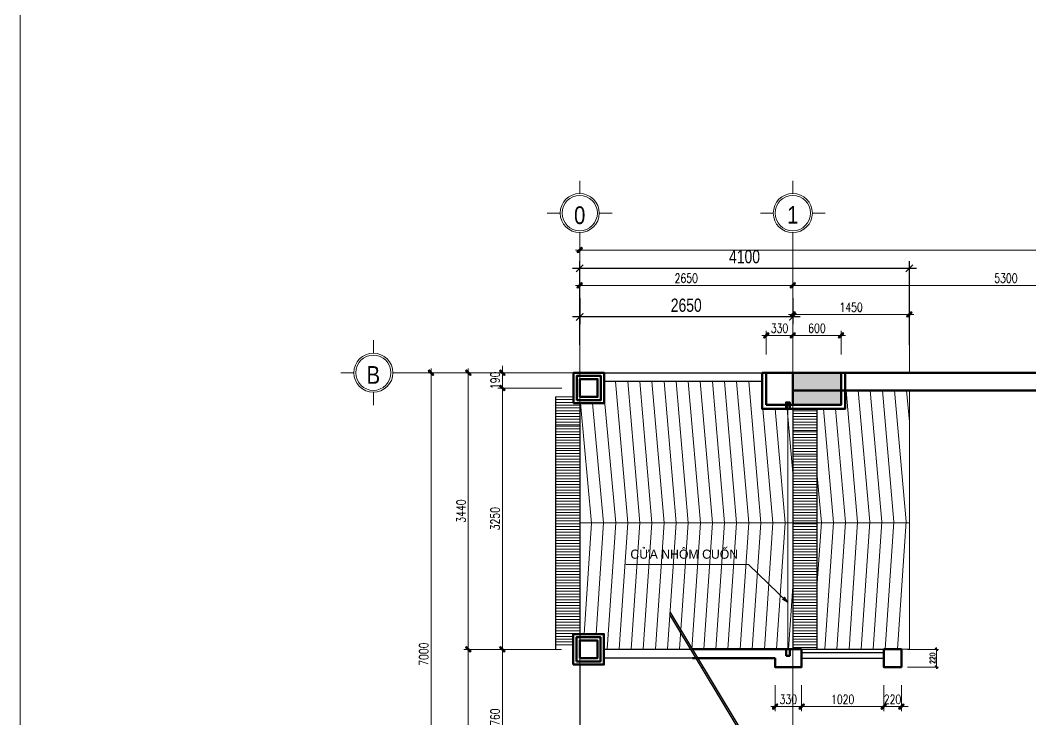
# Model space of a CAD drawing. Extents: x -165145 to 691808, y -202842 to 311040.
# Drawn here: x 539440 to 552006, y 43712 to 52413 of the extents above; entities that cross this region are included whole.
import ezdxf
from ezdxf.enums import TextEntityAlignment as Align

# ---------------------------------------------------------------- set-up
doc = ezdxf.new("R2010")
doc.units = 0
doc.header["$LTSCALE"] = 10
doc.header["$MEASUREMENT"] = 0
doc.linetypes.add('HIDDEN', pattern=[2.3807, 1.587, -0.7937])
doc.linetypes.add('TIM', pattern=[26.01, 10, -3, 0.01, -3, 10])
doc.layers.get('0').update_dxf_attribs({"linetype": 'CONTINUOUS'})
doc.layers.get('Defpoints').update_dxf_attribs({"color": 5, "linetype": 'CONTINUOUS'})
for name, color, linetype, lineweight in [('ARROWS', 1, 'CONTINUOUS', 0), ('DIM', 8, 'CONTINUOUS', 13), ('GE_KC_DIM', 1, 'CONTINUOUS', 20), ('GE_KC_NETKHUAT', 9, 'HIDDEN', 20), ('KHUNG', 9, 'CONTINUOUS', 13), ('netchia', 2, 'CONTINUOUS', 20), ('NOITHAT', 35, 'CONTINUOUS', 9), ('TEXT', 4, 'CONTINUOUS', 20), ('THAY', 147, 'CONTINUOUS', 25), ('TRUC', 251, 'TIM', 5), ('wall', 7, 'CONTINUOUS', 50)]:
    doc.layers.add(name, color=color, linetype=linetype, lineweight=lineweight)
doc.styles.add('GE_KC-Arial', font='arial.ttf', dxfattribs={"width": 0.75})
doc.styles.add('ROMANS', font='romans', dxfattribs={"width": 0.75, "bigfont": 'vns'})
doc.styles.add('STYLE1', font='')
doc.styles.add('VNARIALH', font='', dxfattribs={"width": 0.75})
doc.styles.add('VnArialNarrowH', font='')
doc.styles.get('STYLE1').set_extended_font_data('.VnAvantH')
doc.styles.get('VNARIALH').set_extended_font_data('.VnArialH')
doc.styles.get('VnArialNarrowH').set_extended_font_data('.VnArial NarrowH')
doc.dimstyles.new('fit 0.5', dxfattribs={"dimscale": 0.25, "dimtxt": 250, "dimasz": 75, "dimexe": 100, "dimexo": 300, "dimgap": 0.03, "dimtad": 0, "dimdec": 0, "dimdsep": 46, "dimtxsty": 'ROMANS', "dimblk": 'alex', "dimcen": 150, "dimclrd": 8, "dimclre": 8, "dimclrt": 7, "dimaunit": 1, "dimadec": 0, "dimazin": 0, "dimtfac": 0.072, "dimtdec": 0, "dimtix": 1, "dimtmove": 2, "dimatfit": 3, "dimldrblk": 'a-01', "dimfxl": 100, "dimtvp": 0.8, "dimtolj": 1, "dimarcsym": 0})
doc.dimstyles.new('fit0.75', dxfattribs={"dimscale": 0.5625, "dimtxt": 200, "dimasz": 75, "dimexe": 100, "dimexo": 400, "dimgap": 0.03, "dimtad": 0, "dimdec": 0, "dimdsep": 46, "dimtxsty": 'ROMANS', "dimblk": 'alex', "dimcen": 150, "dimclrd": 8, "dimclre": 8, "dimclrt": 7, "dimaunit": 1, "dimadec": 0, "dimazin": 0, "dimtfac": 0.072, "dimtdec": 0, "dimtix": 1, "dimtmove": 2, "dimatfit": 3, "dimldrblk": 'a-01', "dimfxl": 100, "dimtvp": 0.8, "dimtolj": 1, "dimarcsym": 0})
doc.dimstyles.new('GE_KC_DIM75', dxfattribs={"dimscale": 75, "dimtxt": 2.2, "dimasz": 1.2, "dimexe": 1.2, "dimexo": 0, "dimgap": 0.8, "dimtad": 1, "dimdec": 0, "dimzin": 1, "dimdsep": 46, "dimtxsty": 'GE_KC-Arial', "dimblk": 'ARCHTICK', "dimcen": 1.2, "dimdle": 1.2, "dimclrd": 1, "dimclre": 1, "dimclrt": 4, "dimadec": 0, "dimazin": 0, "dimtfac": 1, "dimtdec": 0, "dimtix": 1, "dimtmove": 2, "dimatfit": 3, "dimfxl": 0.15, "dimtvp": 0.833333, "dimtolj": 1, "dimtzin": 0, "dimarcsym": 0})

# ---------------------------------------------------------------- blocks, each defined once
blk = doc.blocks.new('tentruc')
at = {"layer": 'DIM'}
for p, q in [((0, 311), (0, 516)), ((-516, 0), (-311, 0)), ((-516, 0), (-311, 0)), ((311, 0), (516, 0)), ((311, 0), (516, 0)), ((0, -516), (0, -311))]:
    blk.add_line(p, q, dxfattribs=at)
at = {"layer": 'DIM', "ltscale": 0.5}
blk.add_circle((0, 0), 311, dxfattribs=at)
at = {"layer": 'DIM'}
blk.add_circle((0, 0), 281, dxfattribs=at)
at = {"layer": 'DIM', "color": 7, "linetype": 'ByBlock', "ltscale": 0.5, "style": 'VNARIALH', "width": 1.1}
blk.add_attdef('A', text='', height=281, dxfattribs=at).set_placement((0, -107), align=Align.CENTER)
blk = doc.blocks.new('alex')
at = {"layer": 'ARROWS'}
h = blk.add_hatch(color=1, dxfattribs=at)
edge = h.paths.add_edge_path()
edge.add_line((0.4, 0.74), (-0.74, -0.4))
edge.add_ellipse((-0.57, -0.57), major_axis=(0.17, 0.17), ratio=1, start_angle=90, end_angle=270)
edge.add_line((-0.4, -0.74), (0.74, 0.4))
edge.add_ellipse((0.57, 0.57), major_axis=(0.17, 0.17), ratio=1, start_angle=270, end_angle=450)
blk.add_lwpolyline([(0.4, 0.74), (-0.74, -0.4, 1), (-0.4, -0.74), (0.74, 0.4, 1)], format="xyb", close=True, dxfattribs=at)
at = {"layer": 'netchia', "color": 2}
for p, q in [((1.27, 0), (-1.27, 0)), ((0, -1.27), (0, 1.27))]:
    blk.add_line(p, q, dxfattribs=at)
blk = doc.blocks.new('*D96')
at = {"layer": 'Defpoints', "color": 0, "ltscale": 0.05, "transparency": 16777216}
for p in [(1196735, -231448), (1191435, -232534), (1196735, -232534)]:
    blk.add_point(p, dxfattribs=at)
at = {"layer": 'DIM', "color": 8, "lineweight": -2, "ltscale": 0.05, "transparency": 16777216}
for p, q in [((1191435, -232309), (1191435, -231392)), ((1191477, -231448), (1196693, -231448)), ((1196735, -232309), (1196735, -231392))]:
    blk.add_line(p, q, dxfattribs=at)
at = {"layer": 'DIM', "color": 8, "lineweight": -2, "ltscale": 0.05, "transparency": 16777216, "xscale": 42.1875, "yscale": 42.1875, "zscale": 42.1875, "rotation": 180}
blk.add_blockref('alex', (1191435, -231448), dxfattribs=at)
at = {"layer": 'DIM', "color": 8, "lineweight": -2, "ltscale": 0.05, "transparency": 16777216, "xscale": 42.1875, "yscale": 42.1875, "zscale": 42.1875}
blk.add_blockref('alex', (1196735, -231448), dxfattribs=at)
at = {"layer": 'DIM', "color": 7, "ltscale": 0.05, "transparency": 16777216, "insert": (1194085, -231358), "char_height": 112.5, "attachment_point": 5, "style": 'ROMANS'}
blk.add_mtext('\\A1;5300', dxfattribs=at)
blk = doc.blocks.new('a-01')
at = {"layer": 'ARROWS'}
blk.add_hatch(color=256, dxfattribs=at).paths.add_polyline_path([(-1.8, 0.49), (-1.8, -0.49), (0, 0)])
at = {"layer": 'netchia'}
blk.add_lwpolyline([(-1.8, 0.49), (-1.8, -0.49), (0, 0), (0, 0)], close=True, dxfattribs=at)
blk = doc.blocks.new('*D107')
at = {"layer": 'Defpoints', "color": 0, "transparency": 16777216}
for p in [(1191435, -231448), (1188785, -232426), (1191435, -232426)]:
    blk.add_point(p, dxfattribs=at)
at = {"layer": 'DIM', "color": 8, "lineweight": -2, "transparency": 16777216}
for p, q in [((1188785, -232201), (1188785, -231392)), ((1188827, -231448), (1191393, -231448)), ((1191435, -232201), (1191435, -231392))]:
    blk.add_line(p, q, dxfattribs=at)
at = {"layer": 'DIM', "color": 8, "lineweight": -2, "transparency": 16777216, "xscale": 42.1875, "yscale": 42.1875, "zscale": 42.1875, "rotation": 180}
blk.add_blockref('alex', (1188785, -231448), dxfattribs=at)
at = {"layer": 'DIM', "color": 8, "lineweight": -2, "transparency": 16777216, "xscale": 42.1875, "yscale": 42.1875, "zscale": 42.1875}
blk.add_blockref('alex', (1191435, -231448), dxfattribs=at)
at = {"layer": 'DIM', "color": 7, "transparency": 16777216, "insert": (1190110, -231358), "char_height": 112.5, "attachment_point": 5, "style": 'ROMANS'}
blk.add_mtext('\\A1;2650', dxfattribs=at)
blk = doc.blocks.new('*D112')
at = {"layer": 'Defpoints', "color": 0, "transparency": 16777216}
for p in [(1206285, -231008), (1188785, -232534), (1206285, -232534)]:
    blk.add_point(p, dxfattribs=at)
at = {"layer": 'DIM', "color": 8, "lineweight": -2, "transparency": 16777216}
for p, q in [((1188785, -232309), (1188785, -230952)), ((1206285, -232309), (1206285, -230952)), ((1188827, -231008), (1206243, -231008))]:
    blk.add_line(p, q, dxfattribs=at)
at = {"layer": 'DIM', "color": 8, "lineweight": -2, "transparency": 16777216, "xscale": 42.1875, "yscale": 42.1875, "zscale": 42.1875, "rotation": 180}
blk.add_blockref('alex', (1188785, -231008), dxfattribs=at)
at = {"layer": 'DIM', "color": 8, "lineweight": -2, "transparency": 16777216, "xscale": 42.1875, "yscale": 42.1875, "zscale": 42.1875}
blk.add_blockref('alex', (1206285, -231008), dxfattribs=at)
at = {"layer": 'DIM', "color": 7, "transparency": 16777216, "insert": (1197535, -230918), "char_height": 112.5, "attachment_point": 5, "style": 'ROMANS'}
blk.add_mtext('\\A1;17500', dxfattribs=at)
blk = doc.blocks.new('*D128')
at = {"layer": 'Defpoints', "color": 0, "ltscale": 0.05, "transparency": 16777216}
for p in [(1191435, -232070), (1191105, -232534), (1191435, -232534)]:
    blk.add_point(p, dxfattribs=at)
at = {"layer": 'DIM', "color": 8, "lineweight": -2, "ltscale": 0.05, "transparency": 16777216}
for p, q in [((1191105, -232309), (1191105, -232014)), ((1191147, -232070), (1191393, -232070)), ((1191435, -232309), (1191435, -232014))]:
    blk.add_line(p, q, dxfattribs=at)
at = {"layer": 'DIM', "color": 8, "lineweight": -2, "ltscale": 0.05, "transparency": 16777216, "xscale": 42.1875, "yscale": 42.1875, "zscale": 42.1875, "rotation": 180}
blk.add_blockref('alex', (1191105, -232070), dxfattribs=at)
at = {"layer": 'DIM', "color": 8, "lineweight": -2, "ltscale": 0.05, "transparency": 16777216, "xscale": 42.1875, "yscale": 42.1875, "zscale": 42.1875}
blk.add_blockref('alex', (1191435, -232070), dxfattribs=at)
at = {"layer": 'DIM', "color": 7, "ltscale": 0.05, "transparency": 16777216, "insert": (1191270, -231980), "char_height": 112.5, "attachment_point": 5, "style": 'ROMANS'}
blk.add_mtext('\\A1;330', dxfattribs=at)
blk = doc.blocks.new('*D132')
at = {"layer": 'Defpoints', "color": 0, "transparency": 16777216}
for p in [(1186936, -232534), (1188785, -232534), (1188785, -239534)]:
    blk.add_point(p, dxfattribs=at)
at = {"layer": 'DIM', "color": 8, "lineweight": -2, "transparency": 16777216}
for p, q in [((1188560, -232534), (1186880, -232534)), ((1186936, -239492), (1186936, -232576)), ((1188560, -239534), (1186880, -239534))]:
    blk.add_line(p, q, dxfattribs=at)
at = {"layer": 'DIM', "color": 8, "lineweight": -2, "transparency": 16777216, "xscale": 42.1875, "yscale": 42.1875, "zscale": 42.1875}
for p, rotation in [((1186936, -232534), 90), ((1186936, -239534), 270)]:
    blk.add_blockref('alex', p, dxfattribs=dict(at, rotation=rotation))
at = {"layer": 'DIM', "color": 7, "transparency": 16777216, "insert": (1186846, -236034), "char_height": 112.5, "attachment_point": 5, "rotation": 90, "style": 'ROMANS'}
blk.add_mtext('\\A1;7000', dxfattribs=at)
blk = doc.blocks.new('*D202')
at = {"layer": 'Defpoints', "color": 0, "transparency": 16777216}
for p in [(1188708, -232534), (1187400, -235974), (1188705, -235974)]:
    blk.add_point(p, dxfattribs=at)
at = {"layer": 'DIM', "color": 8, "lineweight": -2, "transparency": 16777216}
for p, q in [((1188483, -232534), (1187344, -232534)), ((1187400, -232576), (1187400, -235932)), ((1188480, -235974), (1187344, -235974))]:
    blk.add_line(p, q, dxfattribs=at)
at = {"layer": 'DIM', "color": 8, "lineweight": -2, "transparency": 16777216, "xscale": 42.1875, "yscale": 42.1875, "zscale": 42.1875}
for p, rotation in [((1187400, -232534), 90), ((1187400, -235974), 270)]:
    blk.add_blockref('alex', p, dxfattribs=dict(at, rotation=rotation))
at = {"layer": 'DIM', "color": 7, "transparency": 16777216, "insert": (1187310, -234254), "char_height": 112.5, "attachment_point": 5, "rotation": 90, "style": 'ROMANS'}
blk.add_mtext('\\A1;3440', dxfattribs=at)
blk = doc.blocks.new('*D203')
at = {"layer": 'Defpoints', "color": 0, "transparency": 16777216}
for p in [(1188607, -235974), (1187400, -239534), (1188607, -239534)]:
    blk.add_point(p, dxfattribs=at)
at = {"layer": 'DIM', "color": 8, "lineweight": -2, "transparency": 16777216}
for p, q in [((1188382, -235974), (1187344, -235974)), ((1187400, -236016), (1187400, -239492)), ((1188382, -239534), (1187344, -239534))]:
    blk.add_line(p, q, dxfattribs=at)
at = {"layer": 'DIM', "color": 8, "lineweight": -2, "transparency": 16777216, "xscale": 42.1875, "yscale": 42.1875, "zscale": 42.1875}
for p, rotation in [((1187400, -235974), 90), ((1187400, -239534), 270)]:
    blk.add_blockref('alex', p, dxfattribs=dict(at, rotation=rotation))
at = {"layer": 'DIM', "color": 7, "transparency": 16777216, "insert": (1187310, -237754), "char_height": 112.5, "attachment_point": 5, "rotation": 90, "style": 'ROMANS'}
blk.add_mtext('\\A1;3560', dxfattribs=at)
blk = doc.blocks.new('*D204')
at = {"layer": 'Defpoints', "color": 0, "transparency": 16777216}
for p in [(1188785, -235974), (1187823, -237734), (1188785, -237734)]:
    blk.add_point(p, dxfattribs=at)
at = {"layer": 'DIM', "color": 8, "lineweight": -2, "transparency": 16777216}
for p, q in [((1188560, -235974), (1187767, -235974)), ((1187823, -236016), (1187823, -237692)), ((1188560, -237734), (1187767, -237734))]:
    blk.add_line(p, q, dxfattribs=at)
at = {"layer": 'DIM', "color": 8, "lineweight": -2, "transparency": 16777216, "xscale": 42.1875, "yscale": 42.1875, "zscale": 42.1875}
for p, rotation in [((1187823, -235974), 90), ((1187823, -237734), 270)]:
    blk.add_blockref('alex', p, dxfattribs=dict(at, rotation=rotation))
at = {"layer": 'DIM', "color": 7, "transparency": 16777216, "insert": (1187733, -236854), "char_height": 112.5, "attachment_point": 5, "rotation": 90, "style": 'ROMANS'}
blk.add_mtext('\\A1;1760', dxfattribs=at)
blk = doc.blocks.new('*D221')
at = {"layer": 'Defpoints', "color": 0, "transparency": 16777216}
for p in [(1187823, -232724), (1188788, -232724), (1188785, -235974)]:
    blk.add_point(p, dxfattribs=at)
at = {"layer": 'DIM', "color": 8, "lineweight": -2, "transparency": 16777216}
for p, q in [((1188563, -232724), (1187767, -232724)), ((1187823, -235932), (1187823, -232766)), ((1188560, -235974), (1187767, -235974))]:
    blk.add_line(p, q, dxfattribs=at)
at = {"layer": 'DIM', "color": 8, "lineweight": -2, "transparency": 16777216, "xscale": 42.1875, "yscale": 42.1875, "zscale": 42.1875}
for p, rotation in [((1187823, -232724), 90), ((1187823, -235974), 270)]:
    blk.add_blockref('alex', p, dxfattribs=dict(at, rotation=rotation))
at = {"layer": 'DIM', "color": 7, "transparency": 16777216, "insert": (1187733, -234349), "char_height": 112.5, "attachment_point": 5, "rotation": 90, "style": 'ROMANS'}
blk.add_mtext('\\A1;3250', dxfattribs=at)
blk = doc.blocks.new('*D222')
at = {"layer": 'Defpoints', "color": 0, "transparency": 16777216}
for p in [(1188708, -232534), (1187823, -232724), (1188788, -232724)]:
    blk.add_point(p, dxfattribs=at)
at = {"layer": 'DIM', "color": 8, "lineweight": -2, "transparency": 16777216}
for p, q in [((1187823, -232492), (1187823, -232449)), ((1188483, -232534), (1187767, -232534)), ((1187823, -232534), (1187823, -232724)), ((1188563, -232724), (1187767, -232724)), ((1187823, -232766), (1187823, -232808))]:
    blk.add_line(p, q, dxfattribs=at)
at = {"layer": 'DIM', "color": 8, "lineweight": -2, "transparency": 16777216, "xscale": 42.1875, "yscale": 42.1875, "zscale": 42.1875}
for p, rotation in [((1187823, -232534), 270), ((1187823, -232724), 90)]:
    blk.add_blockref('alex', p, dxfattribs=dict(at, rotation=rotation))
at = {"layer": 'DIM', "color": 7, "transparency": 16777216, "insert": (1187733, -232629), "char_height": 112.5, "attachment_point": 5, "rotation": 90, "style": 'ROMANS'}
blk.add_mtext('\\A1;190', dxfattribs=at)
blk = doc.blocks.new('*D227')
at = {"layer": 'Defpoints', "color": 0, "transparency": 16777216}
for p in [(1192885, -231809), (1191435, -232534), (1192885, -232754)]:
    blk.add_point(p, dxfattribs=at)
at = {"layer": 'DIM', "color": 8, "lineweight": -2, "transparency": 16777216}
for p, q in [((1191435, -232309), (1191435, -231753)), ((1191477, -231809), (1192843, -231809)), ((1192885, -232529), (1192885, -231753))]:
    blk.add_line(p, q, dxfattribs=at)
at = {"layer": 'DIM', "color": 8, "lineweight": -2, "transparency": 16777216, "xscale": 42.1875, "yscale": 42.1875, "zscale": 42.1875, "rotation": 180}
blk.add_blockref('alex', (1191435, -231809), dxfattribs=at)
at = {"layer": 'DIM', "color": 8, "lineweight": -2, "transparency": 16777216, "xscale": 42.1875, "yscale": 42.1875, "zscale": 42.1875}
blk.add_blockref('alex', (1192885, -231809), dxfattribs=at)
at = {"layer": 'DIM', "color": 7, "transparency": 16777216, "insert": (1192160, -231719), "char_height": 112.5, "attachment_point": 5, "style": 'ROMANS'}
blk.add_mtext('\\A1;1450', dxfattribs=at)
blk = doc.blocks.new('*D309')
at = {"layer": 'Defpoints', "color": 0, "transparency": 16777216}
for p in [(1192785, -235974), (1192785, -236194), (1193222, -236194)]:
    blk.add_point(p, dxfattribs=at)
at = {"layer": 'DIM', "color": 8, "lineweight": -2, "transparency": 16777216}
for p, q in [((1192860, -235974), (1193247, -235974)), ((1193222, -235993), (1193222, -236175)), ((1192860, -236194), (1193247, -236194))]:
    blk.add_line(p, q, dxfattribs=at)
at = {"layer": 'DIM', "color": 8, "lineweight": -2, "transparency": 16777216, "xscale": 18.75, "yscale": 18.75, "zscale": 18.75}
for p, rotation in [((1193222, -235974), 90), ((1193222, -236194), 270)]:
    blk.add_blockref('alex', p, dxfattribs=dict(at, rotation=rotation))
at = {"layer": 'DIM', "color": 7, "transparency": 16777216, "insert": (1193172, -236084), "char_height": 62.5, "attachment_point": 5, "rotation": 90, "style": 'ROMANS'}
blk.add_mtext('\\A1;220', dxfattribs=at)
blk = doc.blocks.new('*D310')
at = {"layer": 'Defpoints', "color": 0, "transparency": 16777216}
for p in [(1192565, -236194), (1192785, -236194), (1192785, -236686)]:
    blk.add_point(p, dxfattribs=at)
at = {"layer": 'DIM', "color": 8, "lineweight": -2, "transparency": 16777216}
for p, q in [((1192565, -236419), (1192565, -236743)), ((1192785, -236419), (1192785, -236743)), ((1192523, -236686), (1192481, -236686)), ((1192565, -236686), (1192785, -236686)), ((1192827, -236686), (1192869, -236686))]:
    blk.add_line(p, q, dxfattribs=at)
at = {"layer": 'DIM', "color": 8, "lineweight": -2, "transparency": 16777216, "xscale": 42.1875, "yscale": 42.1875, "zscale": 42.1875}
blk.add_blockref('alex', (1192565, -236686), dxfattribs=at)
at = {"layer": 'DIM', "color": 8, "lineweight": -2, "transparency": 16777216, "xscale": 42.1875, "yscale": 42.1875, "zscale": 42.1875, "rotation": 180}
blk.add_blockref('alex', (1192785, -236686), dxfattribs=at)
at = {"layer": 'DIM', "color": 7, "transparency": 16777216, "insert": (1192675, -236596), "char_height": 112.5, "attachment_point": 5, "style": 'ROMANS'}
blk.add_mtext('\\A1;220', dxfattribs=at)
blk = doc.blocks.new('*D311')
at = {"layer": 'Defpoints', "color": 0, "transparency": 16777216}
for p in [(1191215, -236194), (1191545, -236194), (1191545, -236686)]:
    blk.add_point(p, dxfattribs=at)
at = {"layer": 'DIM', "color": 8, "lineweight": -2, "transparency": 16777216}
for p, q in [((1191215, -236419), (1191215, -236743)), ((1191545, -236419), (1191545, -236743)), ((1191257, -236686), (1191503, -236686))]:
    blk.add_line(p, q, dxfattribs=at)
at = {"layer": 'DIM', "color": 8, "lineweight": -2, "transparency": 16777216, "xscale": 42.1875, "yscale": 42.1875, "zscale": 42.1875, "rotation": 180}
blk.add_blockref('alex', (1191215, -236686), dxfattribs=at)
at = {"layer": 'DIM', "color": 8, "lineweight": -2, "transparency": 16777216, "xscale": 42.1875, "yscale": 42.1875, "zscale": 42.1875}
blk.add_blockref('alex', (1191545, -236686), dxfattribs=at)
at = {"layer": 'DIM', "color": 7, "transparency": 16777216, "insert": (1191380, -236596), "char_height": 112.5, "attachment_point": 5, "style": 'ROMANS'}
blk.add_mtext('\\A1;330', dxfattribs=at)
blk = doc.blocks.new('*D312')
at = {"layer": 'Defpoints', "color": 0, "transparency": 16777216}
for p in [(1191545, -236426), (1192565, -236426), (1192565, -236686)]:
    blk.add_point(p, dxfattribs=at)
at = {"layer": 'DIM', "color": 8, "lineweight": -2, "transparency": 16777216}
for p, q in [((1191545, -236652), (1191545, -236743)), ((1191587, -236686), (1192523, -236686)), ((1192565, -236652), (1192565, -236743))]:
    blk.add_line(p, q, dxfattribs=at)
at = {"layer": 'DIM', "color": 8, "lineweight": -2, "transparency": 16777216, "xscale": 42.1875, "yscale": 42.1875, "zscale": 42.1875, "rotation": 180}
blk.add_blockref('alex', (1191545, -236686), dxfattribs=at)
at = {"layer": 'DIM', "color": 8, "lineweight": -2, "transparency": 16777216, "xscale": 42.1875, "yscale": 42.1875, "zscale": 42.1875}
blk.add_blockref('alex', (1192565, -236686), dxfattribs=at)
at = {"layer": 'DIM', "color": 7, "transparency": 16777216, "insert": (1192055, -236596), "char_height": 112.5, "attachment_point": 5, "style": 'ROMANS'}
blk.add_mtext('\\A1;1020', dxfattribs=at)
blk = doc.blocks.new('*D318')
at = {"layer": 'Defpoints', "color": 0, "transparency": 16777216}
for p in [(1192035, -232070), (1191435, -232534), (1192035, -232534)]:
    blk.add_point(p, dxfattribs=at)
at = {"layer": 'DIM', "color": 8, "lineweight": -2, "transparency": 16777216}
for p, q in [((1191435, -232309), (1191435, -232013)), ((1191477, -232070), (1191993, -232070)), ((1192035, -232309), (1192035, -232013))]:
    blk.add_line(p, q, dxfattribs=at)
at = {"layer": 'DIM', "color": 8, "lineweight": -2, "transparency": 16777216, "xscale": 42.1875, "yscale": 42.1875, "zscale": 42.1875, "rotation": 180}
blk.add_blockref('alex', (1191435, -232070), dxfattribs=at)
at = {"layer": 'DIM', "color": 8, "lineweight": -2, "transparency": 16777216, "xscale": 42.1875, "yscale": 42.1875, "zscale": 42.1875}
blk.add_blockref('alex', (1192035, -232070), dxfattribs=at)
at = {"layer": 'DIM', "color": 7, "transparency": 16777216, "insert": (1191735, -231980), "char_height": 112.5, "attachment_point": 5, "style": 'ROMANS'}
blk.add_mtext('\\A1;600', dxfattribs=at)
blk = doc.blocks.new('_ArchTick')
at = {"color": 0, "linetype": 'ByBlock', "const_width": 0.15}
blk.add_lwpolyline([(-0.5, -0.5), (0.5, 0.5)], dxfattribs=at)
blk = doc.blocks.new('*D1462')
at = {"layer": 'Defpoints', "color": 0, "transparency": 16777216}
for p in [(546397, 48955), (549047, 48955), (546397, 48723)]:
    blk.add_point(p, dxfattribs=at)
at = {"layer": 'GE_KC_DIM', "color": 1, "lineweight": -2, "transparency": 16777216}
for p, q in [((546397, 48955), (546397, 48633)), ((549047, 48955), (549047, 48633)), ((549137, 48723), (546307, 48723))]:
    blk.add_line(p, q, dxfattribs=at)
at = {"layer": 'GE_KC_DIM', "color": 1, "lineweight": -2, "transparency": 16777216, "xscale": 90, "yscale": 90, "zscale": 90, "rotation": 180}
blk.add_blockref('_ArchTick', (546397, 48723), dxfattribs=at)
at = {"layer": 'GE_KC_DIM', "color": 1, "lineweight": -2, "transparency": 16777216, "xscale": 90, "yscale": 90, "zscale": 90}
blk.add_blockref('_ArchTick', (549047, 48723), dxfattribs=at)
at = {"layer": 'GE_KC_DIM', "color": 4, "transparency": 16777216, "insert": (547722, 48867), "char_height": 165, "attachment_point": 5, "style": 'GE_KC-Arial'}
blk.add_mtext('\\A1;2650', dxfattribs=at)
blk = doc.blocks.new('*D1463')
at = {"layer": 'Defpoints', "color": 0, "transparency": 16777216}
for p in [(550497, 49327), (546397, 48377), (550497, 48377)]:
    blk.add_point(p, dxfattribs=at)
at = {"layer": 'GE_KC_DIM', "color": 1, "lineweight": -2, "transparency": 16777216}
for p, q in [((546397, 48377), (546397, 49417)), ((550497, 48377), (550497, 49417)), ((546307, 49327), (550587, 49327))]:
    blk.add_line(p, q, dxfattribs=at)
at = {"layer": 'GE_KC_DIM', "color": 1, "lineweight": -2, "transparency": 16777216, "xscale": 90, "yscale": 90, "zscale": 90, "rotation": 180}
blk.add_blockref('_ArchTick', (546397, 49327), dxfattribs=at)
at = {"layer": 'GE_KC_DIM', "color": 1, "lineweight": -2, "transparency": 16777216, "xscale": 90, "yscale": 90, "zscale": 90}
blk.add_blockref('_ArchTick', (550497, 49327), dxfattribs=at)
at = {"layer": 'GE_KC_DIM', "color": 4, "transparency": 16777216, "insert": (548447, 49471), "char_height": 165, "attachment_point": 5, "style": 'GE_KC-Arial'}
blk.add_mtext('\\A1;4100', dxfattribs=at)
blk = doc.blocks.new('A$C1ec07113')
at = {"layer": 'wall'}
h = blk.add_hatch(dxfattribs=at)
h.set_pattern_fill('AR-CONC', color=256, style=0)
h.set_pattern_definition([(50, (-1188518.926, 253357.4005), (7.172601826, -0.62752135), [0.75, -8.25]), (355, (-1188518.926, 253357.4005), (-1.387513336, 7.521921337), [0.6, -6.6]), (100.45144446, (-1188518.328, 253357.348), (5.785088467, 6.89439991), [0.63740192, -7.01142112]), (46.1842, (-1188518.926, 253359.4005), (10.672413307, -1.65519281), [1.125, -12.375]), (96.6356355, (-1188518.036, 253359.263), (9.34661946, 9.74118601), [0.95610342, -10.5171376]), (351.184164, (-1188518.926, 253359.4), (9.34661945, 9.741186), [0.9, -9.90000001]), (21, (-1188517.926, 253358.9005), (5.96907052, -4.026188907), [0.75, -8.25]), (326, (-1188517.926, 253358.9005), (2.43315332, 7.25150045), [0.6, -6.6]), (71.45144474, (-1188517.428, 253358.565), (8.402223767, 3.22531153), [0.6374019, -7.01142112]), (37.5, (-1188518.9257, 253357.4005), (0.121598553, 3.3289385383), [0, -6.52, 0, -6.7, 0, -6.625]), (7.5, (-1188518.9257, 253357.4005), (2.630695374, 3.944117119), [0, -3.82, 0, -6.37, 0, -2.525]), (327.5, (-1188521.1557, 253357.4005), (5.338224362, -0.2255487173), [0, -2.5, 0, -7.8, 0, -10.35]), (317.5, (-1188522.1557, 253357.4005), (5.831861693, 1.001049823), [0, -3.25, 0, -5.18, 0, -7.35])])
h.paths.add_polyline_path([(10207.6, 15555.9), (9607.6, 15555.9), (9607.6, 15155.9), (10207.6, 15155.9)])
at = {"layer": 'DIM', "ltscale": 0.05}
for p, q in [((6657.6, 15257.4), (6880.5, 15257.4)), ((6657.6, 15222.4), (6880.5, 15222.4)), ((6657.6, 15187.4), (6880.5, 15187.4)), ((6657.6, 15152.4), (6957.6, 15152.4)), ((6657.6, 15117.4), (6957.6, 15117.4)), ((6657.6, 15082.4), (6957.6, 15082.4)), ((9607.6, 15082.4), (9907.5, 15082.4)), ((6657.6, 15047.4), (6957.6, 15047.4)), ((6657.6, 15012.4), (6957.6, 15012.4)), ((6657.6, 14977.4), (6957.6, 14977.4)), ((9607.6, 15047.4), (9907.5, 15047.4)), ((9607.6, 15012.4), (9907.5, 15012.4)), ((9607.6, 14977.4), (9907.5, 14977.4)), ((6657.6, 14942.4), (6957.6, 14942.4)), ((6657.6, 14907.4), (6957.6, 14907.4)), ((6657.6, 14907.4), (6957.6, 14907.4)), ((6657.6, 14892.4), (6957.6, 14892.4)), ((6657.6, 14857.4), (6957.6, 14857.4)), ((9607.6, 14942.4), (9907.5, 14942.4)), ((9607.6, 14907.4), (9907.5, 14907.4)), ((9607.6, 14872.4), (9907.5, 14872.4)), ((9607.6, 14837.4), (9907.5, 14837.4)), ((9607.6, 14837.4), (9907.5, 14837.4)), ((6657.6, 14822.4), (6957.6, 14822.4)), ((6657.6, 14787.4), (6957.6, 14787.4)), ((6657.6, 14752.4), (6957.6, 14752.4)), ((6657.6, 14717.4), (6957.6, 14717.4)), ((9607.6, 14822.4), (9907.5, 14822.4)), ((9607.6, 14787.4), (9907.5, 14787.4)), ((9607.6, 14752.4), (9907.5, 14752.4)), ((9607.6, 14717.4), (9907.5, 14717.4)), ((6657.6, 14682.4), (6957.6, 14682.4)), ((6657.6, 14647.4), (6957.6, 14647.4)), ((6657.6, 14612.4), (6957.6, 14612.4)), ((6657.6, 14587.4), (6957.6, 14587.4)), ((9607.6, 14682.4), (9907.5, 14682.4)), ((9607.6, 14647.4), (9907.5, 14647.4)), ((9607.6, 14612.4), (9907.5, 14612.4)), ((6657.6, 14552.4), (6957.6, 14552.4)), ((6657.6, 14552.4), (6957.6, 14552.4)), ((6657.6, 14517.4), (6957.6, 14517.4)), ((6657.6, 14482.4), (6957.6, 14482.4)), ((9607.6, 14577.4), (9907.5, 14577.4)), ((9607.6, 14542.4), (9907.5, 14542.4)), ((9607.6, 14517.4), (9907.5, 14517.4)), ((9607.6, 14482.4), (9907.5, 14482.4)), ((9607.6, 14482.4), (9907.5, 14482.4)), ((6657.6, 14447.4), (6957.6, 14447.4)), ((6657.6, 14412.4), (6957.6, 14412.4)), ((6657.6, 14377.4), (6957.6, 14377.4)), ((6657.6, 14342.4), (6957.6, 14342.4)), ((9607.6, 14447.4), (9907.5, 14447.4)), ((9607.6, 14412.4), (9907.5, 14412.4)), ((9607.6, 14377.4), (9907.5, 14377.4)), ((9607.6, 14342.4), (9907.5, 14342.4)), ((6657.6, 14307.4), (6957.6, 14307.4)), ((6657.6, 14272.4), (6957.6, 14272.4)), ((6657.6, 14237.4), (6957.6, 14237.4)), ((6657.6, 14202.4), (6957.6, 14202.4)), ((9607.6, 14307.4), (9907.5, 14307.4)), ((9607.6, 14272.4), (9907.5, 14272.4)), ((9607.6, 14237.4), (9907.5, 14237.4)), ((9607.6, 14202.4), (9907.5, 14202.4)), ((6657.6, 14167.4), (6957.6, 14167.4)), ((6657.6, 14132.4), (6957.6, 14132.4)), ((6657.6, 14097.4), (6957.6, 14097.4)), ((9607.6, 14167.4), (9907.5, 14167.4)), ((9607.6, 14132.4), (9907.5, 14132.4)), ((9607.6, 14097.4), (9907.5, 14097.4)), ((6657.6, 14062.4), (6957.6, 14062.4)), ((6657.6, 14027.4), (6957.6, 14027.4)), ((6657.6, 13992.4), (6957.6, 13992.4)), ((6657.6, 13957.4), (6957.6, 13957.4)), ((9607.6, 14062.4), (9907.5, 14062.4)), ((9607.6, 14027.4), (9907.5, 14027.4)), ((9607.6, 13992.4), (9907.5, 13992.4)), ((9607.6, 13957.4), (9907.5, 13957.4)), ((6657.6, 13922.4), (6957.6, 13922.4)), ((6657.6, 13887.4), (6957.6, 13887.4)), ((6657.6, 13852.4), (6957.6, 13852.4)), ((9607.6, 13922.4), (9907.5, 13922.4)), ((9607.6, 13887.4), (9907.5, 13887.4)), ((9607.6, 13852.4), (9907.5, 13852.4)), ((6657.6, 13817.4), (6957.6, 13817.4)), ((6657.6, 13782.4), (6957.6, 13782.4)), ((6657.6, 13747.4), (6957.6, 13747.4)), ((6657.6, 13712.4), (6957.6, 13712.4)), ((6657.6, 13712.4), (6957.6, 13712.4)), ((9607.6, 13817.4), (9907.5, 13817.4)), ((9607.6, 13782.4), (9907.5, 13782.4)), ((9607.6, 13747.4), (9907.5, 13747.4)), ((9607.6, 13712.4), (9907.5, 13712.4)), ((6657.6, 13677.4), (6957.6, 13677.4)), ((6657.6, 13642.4), (6957.6, 13642.4)), ((6657.6, 13607.4), (6957.6, 13607.4)), ((6657.6, 13572.4), (6957.6, 13572.4)), ((6957.6, 13690.9), (11057.5, 13690.9)), ((9607.6, 13677.4), (9907.5, 13677.4)), ((9607.6, 13642.4), (9907.5, 13642.4)), ((9607.6, 13642.4), (9907.5, 13642.4)), ((9607.6, 13607.4), (9907.5, 13607.4)), ((9607.6, 13572.4), (9907.5, 13572.4)), ((6657.6, 13537.4), (6957.6, 13537.4)), ((6657.6, 13502.4), (6957.6, 13502.4)), ((6657.6, 13467.4), (6957.6, 13467.4)), ((9607.6, 13537.4), (9907.5, 13537.4)), ((9607.6, 13502.4), (9907.5, 13502.4)), ((9607.6, 13467.4), (9907.5, 13467.4)), ((6657.6, 13432.4), (6957.6, 13432.4)), ((6657.6, 13397.4), (6957.6, 13397.4)), ((6657.6, 13362.4), (6957.6, 13362.4)), ((6657.6, 13327.4), (6957.6, 13327.4)), ((9607.6, 13432.4), (9907.5, 13432.4)), ((9607.6, 13397.4), (9907.5, 13397.4)), ((9607.6, 13362.4), (9907.5, 13362.4)), ((9607.6, 13327.4), (9907.5, 13327.4)), ((6657.6, 13292.4), (6957.6, 13292.4)), ((6657.6, 13257.4), (6957.6, 13257.4)), ((6657.6, 13222.4), (6957.6, 13222.4)), ((9607.6, 13292.4), (9907.5, 13292.4)), ((9607.6, 13257.4), (9907.5, 13257.4)), ((9607.6, 13222.4), (9907.5, 13222.4)), ((6657.6, 13187.4), (6957.6, 13187.4)), ((6657.6, 13152.4), (6957.6, 13152.4)), ((6657.6, 13152.4), (6957.6, 13152.4)), ((6657.6, 13117.4), (6957.6, 13117.4)), ((6657.6, 13082.4), (6957.6, 13082.4)), ((9607.6, 13187.4), (9907.5, 13187.4)), ((9607.6, 13152.4), (9907.5, 13152.4)), ((9607.6, 13117.4), (9907.5, 13117.4)), ((9607.6, 13082.4), (9907.5, 13082.4)), ((9607.6, 13082.4), (9907.5, 13082.4)), ((6657.6, 13047.4), (6957.6, 13047.4)), ((6657.6, 13012.4), (6957.6, 13012.4)), ((6657.6, 12977.4), (6957.6, 12977.4)), ((9607.6, 13047.4), (9907.5, 13047.4)), ((9607.6, 13012.4), (9907.5, 13012.4)), ((9607.6, 12977.4), (9907.5, 12977.4)), ((6657.6, 12942.4), (6957.6, 12942.4)), ((6657.6, 12907.4), (6957.6, 12907.4)), ((6657.6, 12872.4), (6957.6, 12872.4)), ((6657.6, 12837.4), (6957.6, 12837.4)), ((9607.6, 12942.4), (9907.5, 12942.4)), ((9607.6, 12907.4), (9907.5, 12907.4)), ((9607.6, 12872.4), (9907.5, 12872.4)), ((9607.6, 12837.4), (9907.5, 12837.4)), ((6657.6, 12802.4), (6957.6, 12802.4)), ((6657.6, 12767.4), (6957.6, 12767.4)), ((6657.6, 12732.4), (6957.6, 12732.4)), ((6657.6, 12697.4), (6957.6, 12697.4)), ((9607.6, 12802.4), (9907.5, 12802.4)), ((9607.6, 12767.4), (9907.5, 12767.4)), ((9607.6, 12732.4), (9907.5, 12732.4)), ((9607.6, 12697.4), (9907.5, 12697.4)), ((6657.6, 12662.4), (6957.6, 12662.4)), ((6657.6, 12627.4), (6957.6, 12627.4)), ((6657.6, 12592.4), (6957.6, 12592.4)), ((6657.6, 12592.4), (6957.6, 12592.4)), ((9607.6, 12662.4), (9907.5, 12662.4)), ((9607.6, 12627.4), (9907.5, 12627.4)), ((9607.6, 12592.4), (9907.5, 12592.4)), ((6657.6, 12557.4), (6957.6, 12557.4)), ((6657.6, 12522.4), (6957.6, 12522.4)), ((6657.6, 12487.4), (6957.6, 12487.4)), ((6657.6, 12452.4), (6957.6, 12452.4)), ((9607.6, 12557.4), (9907.5, 12557.4)), ((9607.6, 12522.4), (9907.5, 12522.4)), ((9607.6, 12522.4), (9907.5, 12522.4)), ((9607.6, 12487.4), (9907.5, 12487.4)), ((9607.6, 12452.4), (9907.5, 12452.4)), ((6657.6, 12417.4), (6957.6, 12417.4)), ((6657.6, 12382.4), (6957.6, 12382.4)), ((6657.6, 12347.4), (6957.6, 12347.4)), ((9607.6, 12417.4), (9907.5, 12417.4)), ((9607.6, 12382.4), (9907.5, 12382.4)), ((9607.6, 12347.4), (9907.5, 12347.4)), ((6657.6, 12312.4), (6957.6, 12312.4)), ((6657.6, 12277.4), (6877.6, 12277.4)), ((6657.6, 12242.4), (6877.6, 12242.4)), ((6657.6, 12207.4), (6877.6, 12207.4)), ((9607.6, 12312.4), (9907.5, 12312.4)), ((9607.6, 12277.4), (9907.5, 12277.4)), ((9607.6, 12242.4), (9907.5, 12242.4)), ((9607.6, 12207.4), (9907.5, 12207.4)), ((6657.6, 12172.4), (6877.6, 12172.4)), ((9607.6, 12172.4), (9907.5, 12172.4)), ((9607.6, 12137.4), (9907.5, 12137.4))]:
    blk.add_line(p, q, dxfattribs=at)
for points in [[(7402.5, 15445.9), (7555.5, 13690.9), (7447.6, 12115.9)], [(7554.6, 15445.9), (7705.9, 13690.9), (7598, 12115.9)], [(7705.1, 15445.9), (7856.3, 13690.9), (7748.4, 12115.9)], [(7855.6, 15445.9), (8006.7, 13690.9), (7898.8, 12115.9)], [(8006, 15445.9), (8157.2, 13690.9), (8049.3, 12115.9)], [(8156.4, 15445.9), (8307.6, 13690.9), (8199.7, 12115.9)], [(8306.8, 15445.9), (8458, 13690.9), (8350.1, 12115.9)], [(8457.2, 15445.9), (8608.4, 13690.9), (8500.5, 12115.9)], [(8607.6, 15445.9), (8758.8, 13690.9), (8650.9, 12115.9)], [(8758.1, 15445.9), (8909.3, 13690.9), (8801.4, 12115.9)], [(8908.5, 15445.9), (9059.7, 13690.9), (8951.8, 12115.9)], [(9058.9, 15445.9), (9210.1, 13690.9), (9102.2, 12115.9)], [(10270.4, 15335.9), (10413.6, 13698.3), (10306.4, 12115.9)], [(10421, 15335.9), (10564, 13699.8), (10456.7, 12115.9)], [(10571.5, 15335.9), (10714.5, 13701.2), (10607.1, 12115.9)], [(10722.1, 15335.9), (10864.9, 13702.7), (10757.4, 12115.9)], [(10872.7, 15335.9), (11015.4, 13704.2), (10907.8, 12115.9)], [(10957.5, 12115.9), (11057.5, 12115.9), (11057.5, 15335.9)], [(11023.2, 15335.9), (11057.5, 14943.9)], [(7260.5, 15258.5), (7405, 13690.5), (7299.3, 12115.9)], [(6966.8, 15175.9), (7104.1, 13686.8), (7011.4, 12305.9)], [(7117.5, 15175.9), (7254.5, 13688.7), (7161.7, 12305.9)], [(9236.8, 15105.9), (9360.5, 13690.9), (9253.8, 12115.9)], [(9387.2, 15105.9), (9511, 13690.9), (9404.3, 12115.9)], [(9537.6, 15105.9), (9607.5, 14306.7)], [(9989.4, 15105.9), (10112.7, 13695.3), (10005.7, 12115.9)], [(10139.9, 15105.9), (10263.2, 13696.8), (10156.1, 12115.9)], [(9907.5, 14319.8), (9962.3, 13693.9), (9907.5, 12885.9)], [(9607.5, 12896), (9554.7, 12115.9)]]:
    blk.add_lwpolyline(points, dxfattribs=at)
at = {"layer": 'KHUNG', "color": 7}
blk.add_lwpolyline([(0, 0), (29700, 0), (29700, 21000), (0, 21000)], close=True, dxfattribs=at)
at = {"layer": 'NOITHAT', "ltscale": 0.5}
blk.add_line((9546.2, 15156.4), (9546.2, 12115.9), dxfattribs=at)
at = {"layer": 'THAY', "ltscale": 0.05}
for p, q in [((9717.5, 12115.9), (10737.5, 12115.9)), ((9717.5, 12075.9), (10737.5, 12075.9)), ((9717.5, 12005.9), (10737.5, 12005.9)), ((6957.5, 11922), (6957.5, 10546))]:
    blk.add_line(p, q, dxfattribs=at)
blk.add_lwpolyline([(7260.5, 15555.9), (9227.6, 15555.9), (9227.6, 15445.9), (7260.5, 15445.9)], close=True, dxfattribs=at)
for points in [[(6657.6, 15257.4), (6657.6, 12115.9)], [(6957.6, 15175.9), (6957.6, 12115.9)], [(9607.5, 15105.9), (9607.5, 12115.9)], [(9907.5, 15105.9), (9907.5, 12115.9)], [(11146.5, 7398.5), (9545.4, 10142.4), (9504.2, 10136.1), (9612.7, 10259.7), (9490.4, 10240.9), (8081.2, 12582.5)], [(11128.8, 7389.3), (9534.2, 10120.4), (9453, 10108), (9561.4, 10231.6), (9480.2, 10219.1), (8078.8, 12547.7)], [(8404.9, 12005.9), (7257.6, 12005.9), (7257.6, 12115.9), (8338.7, 12115.9)]]:
    blk.add_lwpolyline(points, dxfattribs=at)
at = {"layer": 'TRUC', "ltscale": 0.05}
for p, q in [((6957.5, 17138.3), (6957.5, 6705.8)), ((9607.5, 17138.3), (9607.5, 6705.8)), ((4634.5, 15555.9), (26472.1, 15555.9))]:
    blk.add_line(p, q, dxfattribs=at)
at = {"layer": 'wall', "ltscale": 0.05}
for p, q in [((9227.6, 15555.9), (9607.5, 15555.9)), ((9607.5, 15555.9), (24457.5, 15555.9)), ((9607.5, 15335.9), (24237.5, 15335.9)), ((8362, 12115.9), (9717.5, 12115.9)), ((10737.5, 12115.9), (10957.5, 12115.9)), ((8362, 12005.9), (9387.5, 12005.9))]:
    blk.add_line(p, q, dxfattribs=at)
for points in [[(6880.5, 15175.9), (7260.5, 15175.9), (7260.5, 15555.9), (6880.5, 15555.9)], [(6920.5, 15215.9), (7220.5, 15215.9), (7220.5, 15515.9), (6920.5, 15515.9)], [(6960.5, 15255.9), (7180.5, 15255.9), (7180.5, 15475.9), (6960.5, 15475.9)], [(9277.6, 15155.9), (9607.6, 15155.9), (9607.6, 15555.9), (9277.6, 15555.9)], [(9607.6, 15155.9), (10207.6, 15155.9), (10207.6, 15555.9), (9607.6, 15555.9)], [(9523.7, 15105.9), (9568.7, 15105.9), (9568.7, 15185.9), (9523.7, 15185.9)], [(6877.6, 11925.9), (7257.6, 11925.9), (7257.6, 12305.9), (6877.6, 12305.9)], [(6917.6, 11965.9), (7217.6, 11965.9), (7217.6, 12265.9), (6917.6, 12265.9)], [(6957.6, 12005.9), (7177.6, 12005.9), (7177.6, 12225.9), (6957.6, 12225.9)], [(9523.7, 12035.9), (9568.7, 12035.9), (9568.7, 12115.9), (9523.7, 12115.9)]]:
    blk.add_lwpolyline(points, close=True, dxfattribs=at)
for points in [[(10257.6, 15555.9), (10257.6, 15105.9), (9227.6, 15105.9), (9227.6, 15555.9)], [(9717.5, 12115.9), (9717.5, 11895.9), (9387.5, 11895.9), (9387.5, 12005.9)], [(10737.5, 12115.9), (10957.5, 12115.9), (10957.5, 11895.9), (10737.5, 11895.9), (10737.5, 12115.9)]]:
    blk.add_lwpolyline(points, dxfattribs=at)
at = {"layer": 'TEXT'}
ref = blk.add_blockref('tentruc', (6957.5, 17541.2), dxfattribs=dict(at, xscale=-0.78125, yscale=0.78125, zscale=0.78125, rotation=180))
ref.add_attrib('A', '0', dxfattribs={"color": 7, "linetype": 'ByBlock', "ltscale": 0.5, "height": 219.7, "style": 'VnArialNarrowH'}).set_placement((6957.5, 17405), align=Align.CENTER)
ref = blk.add_blockref('tentruc', (9607.5, 17541.2), dxfattribs=dict(at, xscale=-0.78125, yscale=0.78125, zscale=0.78125, rotation=180))
ref.add_attrib('A', '1', dxfattribs={"color": 7, "linetype": 'ByBlock', "ltscale": 0.5, "height": 219.7, "style": 'VnArialNarrowH'}).set_placement((9607.5, 17408.7), align=Align.CENTER)
ref = blk.add_blockref('tentruc', (4391.3, 15555.9), dxfattribs=dict(at, xscale=0.78125, yscale=0.78125, zscale=0.78125, rotation=180))
ref.add_attrib('A', 'B', dxfattribs={"color": 7, "linetype": 'ByBlock', "ltscale": 0.5, "height": 219.7, "style": 'VnArialNarrowH'}).set_placement((4391.3, 15418.6), align=Align.CENTER)
at = {"layer": 'TEXT', "style": 'STYLE1'}
blk.add_text('CỬA NHÔM CUỐN', height=113.906, dxfattribs=at).set_placement((7587.8, 13242.5))
at = {"layer": 'DIM'}
for base, p1, p2, picture, middle in [((24457.5, 17082), (6957.5, 15555.9), (24457.5, 15555.9), '*D112', (15707.5, 17172)), ((9607.5, 16641.7), (6957.5, 15664), (9607.5, 15664), '*D107', (8282.5, 16731.7)), ((11057.5, 16280.5), (9607.6, 15555.9), (11057.5, 15335.9), '*D227', (10332.6, 16370.5)), ((10207.6, 16020.1), (9607.5, 15555.9), (10207.6, 15555.9), '*D318', (9907.6, 16110.1)), ((9717.5, 11403.3), (9387.5, 11895.9), (9717.5, 11895.9), '*D311', (9552.5, 11493.3)), ((10957.5, 11403.3), (10737.5, 11895.9), (10957.5, 11895.9), '*D310', (10847.5, 11493.3)), ((10737.5, 11403.3), (9717.5, 11663.3), (10737.5, 11663.3), '*D312', (10227.5, 11493.3))]:
    dim = blk.add_linear_dim(base=base, p1=p1, p2=p2, dimstyle='fit0.75', dxfattribs=at)
    dim.commit()
    dim.dimension.update_dxf_attribs({"geometry": picture, "text_midpoint": middle, "insert": (-1181827.5, 248089.8)})
at = {"layer": 'DIM', "ltscale": 0.05}
for base, p1, p2, picture, middle in [((14907.5, 16641.6), (9607.5, 15555.9), (14907.5, 15555.9), '*D96', (12257.5, 16731.6)), ((9607.5, 16019.5), (9277.5, 15555.9), (9607.5, 15555.9), '*D128', (9442.5, 16109.5))]:
    dim = blk.add_linear_dim(base=base, p1=p1, p2=p2, dimstyle='fit0.75', dxfattribs=at)
    dim.commit()
    dim.dimension.update_dxf_attribs({"geometry": picture, "text_midpoint": middle, "insert": (-1181827.5, 248089.8)})
at = {"layer": 'DIM'}
for base, p1, p2, dimstyle, picture, middle in [((5108.9, 15555.9), (6957.5, 8555.9), (6957.5, 15555.9), 'fit0.75', '*D132', (5018.9, 12055.9)), ((5572.3, 12115.9), (6880.5, 15555.9), (6877.6, 12115.9), 'fit0.75', '*D202', (5482.3, 13835.9)), ((5995.8, 15365.9), (6880.5, 15555.9), (6960.5, 15365.9), 'fit0.75', '*D222', (5905.8, 15460.9)), ((5995.8, 15365.9), (6957.6, 12115.9), (6960.5, 15365.9), 'fit0.75', '*D221', (5905.8, 13740.9)), ((5572.3, 8555.9), (6779.1, 12115.9), (6779.1, 8555.9), 'fit0.75', '*D203', (5482.3, 10335.9)), ((5995.8, 10355.9), (6957.6, 12115.9), (6957.6, 10355.9), 'fit0.75', '*D204', (5905.8, 11235.9)), ((11394.5, 11895.9), (10957.5, 12115.9), (10957.5, 11895.9), 'fit 0.5', '*D309', (11344.5, 12005.9))]:
    dim = blk.add_linear_dim(base=base, p1=p1, p2=p2, angle=90, dimstyle=dimstyle, dxfattribs=at)
    dim.commit()
    dim.dimension.update_dxf_attribs({"geometry": picture, "text_midpoint": middle, "insert": (-1181827.5, 248089.8)})
at = {"layer": 'DIM', "ltscale": 0.05}
blk.add_leader([(9546.2, 12697.5), (9055.6, 13172.5), (7532.6, 13172.5)], dimstyle='fit0.75', override={"dimgap": 0.03, "dimtad": 0}, dxfattribs=at)

msp = doc.modelspace()

# ---------------------------------------------------------------- block references
at = {"layer": 'GE_KC_NETKHUAT'}
msp.add_blockref('A$C1ec07113', (539439.64737, 32472.52756), dxfattribs=at)

# ---------------------------------------------------------------- dimensions: what is measured, and where the dimension line sits
at = {"layer": 'GE_KC_DIM'}
for base, p1, p2, picture, middle in [((550497.17646, 49326.8146), (546397.17646, 48376.94901), (550497.17646, 48376.94901), '*D1463', (548447.17646, 49471.05915)), ((546397.17646, 48722.82447), (549047.17646, 48955.12918), (546397.17646, 48955.12918), '*D1462', (547722.17646, 48867.06901))]:
    dim = msp.add_linear_dim(base=base, p1=p1, p2=p2, dimstyle='GE_KC_DIM75', dxfattribs=at)
    dim.commit()
    dim.dimension.update_dxf_attribs({"geometry": picture, "text_midpoint": middle})

doc.saveas('drawing.dxf')
